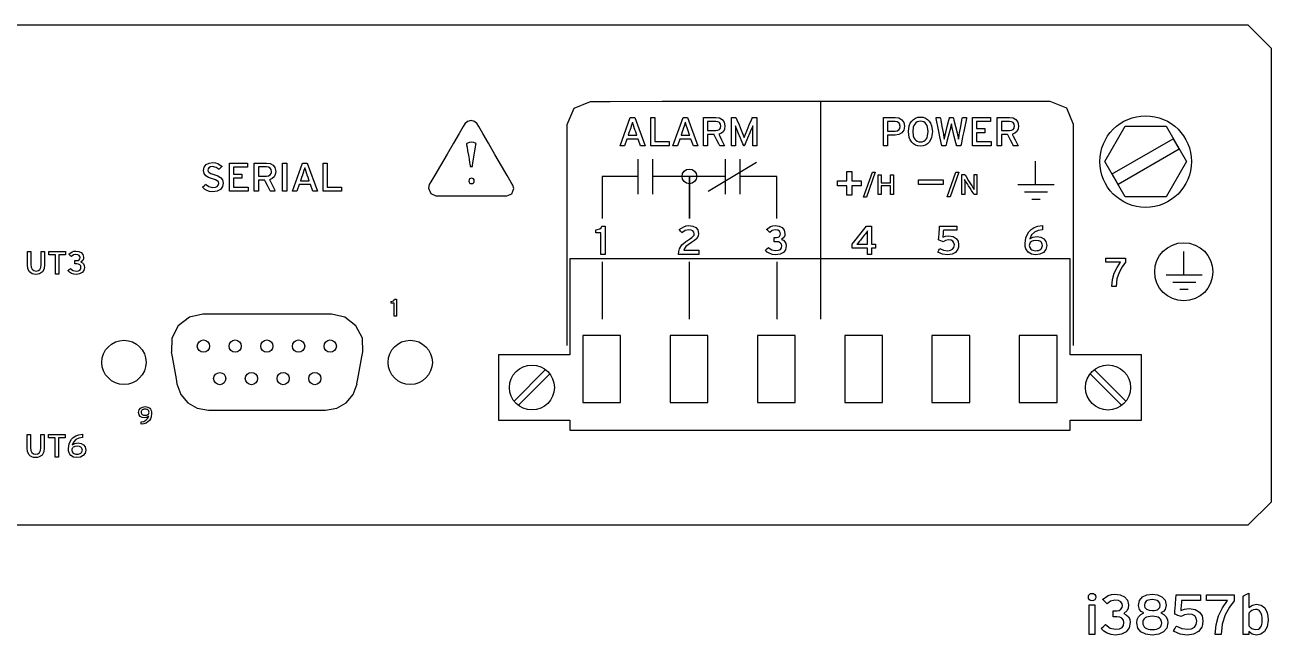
# Model space of a CAD drawing. Extents: x 295.75 to 304.25, y 219.23 to 221.33.
# Drawn here: x 299.967 to 304.25, y 219.235 to 221.332 of the extents above; entities that cross this region are included whole.
import ezdxf

# ---------------------------------------------------------------- set-up
doc = ezdxf.new("R2010")
doc.units = 0
doc.header["$MEASUREMENT"] = 0
doc.layers.get('0').update_dxf_attribs({"linetype": 'CONTINUOUS'})
doc.layers.add('DWG', color=7, linetype='CONTINUOUS')

msp = doc.modelspace()

# ---------------------------------------------------------------- linework, layer by layer
at = {"color": 7}
for p, q in [((302.7008, 221.0697), (302.7008, 220.3203)), ((301.4974, 220.8459), (301.4984, 220.8449)), ((302.0732, 220.8706), (302.0732, 220.7506)), ((302.1233, 220.8706), (302.1233, 220.7506)), ((302.3153, 220.7604), (302.4814, 220.8605)), ((302.3733, 220.8706), (302.3733, 220.7506)), ((302.4234, 220.8706), (302.4234, 220.7506)), ((303.4403, 220.7831), (303.4403, 220.8632)), ((303.3793, 220.7831), (303.5041, 220.7831)), ((303.4027, 220.7581), (303.4817, 220.7581)), ((303.4271, 220.7333), (303.4563, 220.7333)), ((303.9497, 220.4732), (303.9497, 220.5532)), ((301.9504, 220.518), (301.9504, 220.3203)), ((302.2498, 220.518), (302.2498, 220.3203)), ((302.5506, 220.518), (302.5506, 220.3203)), ((303.8886, 220.4732), (304.0131, 220.4732)), ((303.912, 220.4481), (303.9907, 220.4481)), ((303.9364, 220.4234), (303.9653, 220.4234)), ((301.6479, 220.0382), (301.7565, 220.147)), ((303.7506, 220.0382), (303.6421, 220.147)), ((301.6619, 220.0243), (301.7707, 220.1331)), ((303.7367, 220.0243), (303.6279, 220.1331))]:
    msp.add_line(p, q, dxfattribs=at)
for points in [[(298.4686, 221.3321), (299.9997, 221.3321), (301.5309, 221.3321), (302.8666, 221.3321), (303.8114, 221.3321), (304.0761, 221.3321), (304.1697, 221.3321), (304.2497, 221.2518), (304.2497, 221.008), (304.2497, 220.4719), (304.2497, 219.9357), (304.2497, 219.692), (304.1697, 219.612), (304.0761, 219.612), (303.8114, 219.612), (302.8666, 219.612), (301.5309, 219.612), (299.9997, 219.612), (298.4686, 219.612)], [(301.8307, 220.2304), (301.8307, 220.2631), (301.8307, 220.3491), (301.8307, 220.61), (301.8307, 220.871), (301.8307, 220.957), (301.8307, 220.9897), (301.8542, 221.046), (301.9107, 221.0693), (301.9285, 221.0693), (301.9786, 221.0694), (302.1575, 221.0695), (302.4104, 221.0697), (302.7003, 221.0698), (302.9902, 221.07), (303.2431, 221.0702), (303.422, 221.0703), (303.4721, 221.0703), (303.4899, 221.0704), (303.5462, 221.047), (303.5695, 220.9907), (303.5695, 220.958), (303.5695, 220.8719), (303.5695, 220.6106), (303.5695, 220.3492), (303.5695, 220.2631), (303.5695, 220.2304)], [(301.3567, 220.7835), (301.3536, 220.7706), (301.3613, 220.7525), (301.3794, 220.7448), (301.3898, 220.7448), (301.4174, 220.7448), (301.4563, 220.7448), (301.501, 220.7448), (301.5456, 220.7448), (301.5845, 220.7448), (301.6121, 220.7448), (301.6225, 220.7448), (301.6397, 220.752), (301.6473, 220.7696), (301.6432, 220.7815), (301.638, 220.7905), (301.6241, 220.8143), (301.6046, 220.848), (301.5822, 220.8866), (301.5598, 220.9252), (301.5402, 220.9588), (301.5264, 220.9827), (301.5211, 220.9917), (301.5123, 221.0003), (301.5004, 221.0036), (301.4875, 221.0003), (301.4784, 220.9917), (301.4732, 220.9827), (301.4594, 220.9592), (301.4399, 220.9258), (301.4175, 220.8876), (301.3952, 220.8494), (301.3757, 220.816), (301.3619, 220.7924), (301.3567, 220.7835)], [(302.3515, 220.9564), (302.3524, 220.9547), (302.3546, 220.9502), (302.3614, 220.9366), (302.3681, 220.9229), (302.3704, 220.9185), (302.3712, 220.9167), (302.3686, 220.9167), (302.3629, 220.9167), (302.3572, 220.9167), (302.3546, 220.9167), (302.3538, 220.9184), (302.3516, 220.9228), (302.3449, 220.9361), (302.3383, 220.9494), (302.3361, 220.9537), (302.3353, 220.9554), (302.3318, 220.9554), (302.3243, 220.9554), (302.3167, 220.9554), (302.3132, 220.9554), (302.3132, 220.9537), (302.3132, 220.9494), (302.3132, 220.9361), (302.3132, 220.9228), (302.3132, 220.9184), (302.3132, 220.9167), (302.311, 220.9167), (302.3061, 220.9167), (302.3012, 220.9167), (302.299, 220.9167), (302.299, 220.9178), (302.299, 220.9209), (302.299, 220.932), (302.299, 220.9475), (302.299, 220.9654), (302.299, 220.9833), (302.299, 220.9989), (302.299, 221.0099), (302.299, 221.013), (302.299, 221.0141), (302.3008, 221.0141), (302.3057, 221.0141), (302.3204, 221.0141), (302.335, 221.0141), (302.3399, 221.0141), (302.3417, 221.0141), (302.3537, 221.0123), (302.3637, 221.007), (302.3704, 220.9979), (302.3729, 220.9849), (302.3714, 220.9743), (302.3672, 220.9661), (302.3605, 220.9601), (302.3515, 220.9564)], [(302.4682, 220.9167), (302.4682, 220.919), (302.4682, 220.9248), (302.4682, 220.9425), (302.4682, 220.9602), (302.4682, 220.9661), (302.4682, 220.9683), (302.4682, 220.9779), (302.4682, 220.9852), (302.4657, 220.9786), (302.4621, 220.97), (302.4611, 220.9676), (302.4584, 220.9615), (302.4502, 220.9427), (302.4421, 220.9239), (302.4394, 220.9177), (302.4384, 220.9154), (302.4373, 220.9177), (302.4347, 220.9239), (302.4267, 220.9427), (302.4186, 220.9615), (302.416, 220.9676), (302.415, 220.97), (302.4114, 220.9786), (302.4089, 220.9852), (302.409, 220.9779), (302.4092, 220.9683), (302.4092, 220.9661), (302.4092, 220.9602), (302.4092, 220.9425), (302.4092, 220.9248), (302.4092, 220.919), (302.4092, 220.9167), (302.407, 220.9167), (302.4022, 220.9167), (302.3975, 220.9167), (302.3953, 220.9167), (302.3953, 220.9178), (302.3953, 220.9209), (302.3953, 220.932), (302.3953, 220.9475), (302.3953, 220.9654), (302.3953, 220.9833), (302.3953, 220.9989), (302.3953, 221.0099), (302.3953, 221.013), (302.3953, 221.0141), (302.3977, 221.0141), (302.4029, 221.0141), (302.4082, 221.0141), (302.4105, 221.0141), (302.4115, 221.0118), (302.4139, 221.006), (302.4214, 220.9881), (302.4289, 220.9703), (302.4313, 220.9644), (302.4323, 220.9622), (302.4387, 220.9456), (302.4455, 220.9622), (302.4464, 220.9644), (302.4488, 220.9703), (302.4562, 220.9881), (302.4635, 221.006), (302.4659, 221.0118), (302.4668, 221.0141), (302.4693, 221.0141), (302.4746, 221.0141), (302.48, 221.0141), (302.4824, 221.0141), (302.4824, 221.013), (302.4824, 221.0099), (302.4824, 220.9989), (302.4824, 220.9833), (302.4824, 220.9654), (302.4824, 220.9475), (302.4824, 220.932), (302.4824, 220.9209), (302.4824, 220.9178), (302.4824, 220.9167), (302.4802, 220.9167), (302.4753, 220.9167), (302.4704, 220.9167), (302.4682, 220.9167)], [(302.9572, 220.953), (302.9561, 220.953), (302.9532, 220.953), (302.9444, 220.953), (302.9357, 220.953), (302.9328, 220.953), (302.9317, 220.953), (302.9317, 220.9515), (302.9317, 220.9474), (302.9317, 220.9349), (302.9317, 220.9224), (302.9317, 220.9183), (302.9317, 220.9167), (302.9295, 220.9167), (302.9246, 220.9167), (302.9197, 220.9167), (302.9175, 220.9167), (302.9175, 220.9178), (302.9175, 220.9209), (302.9175, 220.932), (302.9175, 220.9475), (302.9175, 220.9654), (302.9175, 220.9833), (302.9175, 220.9989), (302.9175, 221.0099), (302.9175, 221.013), (302.9175, 221.0141), (302.9192, 221.0141), (302.9238, 221.0141), (302.9378, 221.0141), (302.9518, 221.0141), (302.9564, 221.0141), (302.9582, 221.0141), (302.9705, 221.0122), (302.9804, 221.0064), (302.987, 220.9969), (302.9894, 220.9835), (302.987, 220.9703), (302.9803, 220.9608), (302.9701, 220.955), (302.9572, 220.953)], [(303.0446, 220.9154), (303.0357, 220.9163), (303.0276, 220.9191), (303.0205, 220.9235), (303.0145, 220.9294), (303.0097, 220.9367), (303.0062, 220.9451), (303.0033, 220.9652), (303.0062, 220.9855), (303.0097, 220.9941), (303.0145, 221.0014), (303.0205, 221.0073), (303.0276, 221.0117), (303.0357, 221.0145), (303.0446, 221.0154), (303.0536, 221.0145), (303.0616, 221.0117), (303.0686, 221.0073), (303.0746, 221.0014), (303.0793, 220.9941), (303.0828, 220.9855), (303.0857, 220.9652), (303.0828, 220.9451), (303.0793, 220.9367), (303.0746, 220.9294), (303.0686, 220.9235), (303.0616, 220.9191), (303.0536, 220.9163), (303.0446, 220.9154)], [(303.1833, 220.9167), (303.181, 220.9167), (303.176, 220.9167), (303.171, 220.9167), (303.1687, 220.9167), (303.1681, 220.9194), (303.1664, 220.9265), (303.1611, 220.9481), (303.1559, 220.9697), (303.1541, 220.9768), (303.1535, 220.9795), (303.1508, 220.9924), (303.1481, 220.9795), (303.1474, 220.9768), (303.1456, 220.9697), (303.1401, 220.9481), (303.1346, 220.9265), (303.1328, 220.9194), (303.1321, 220.9167), (303.1299, 220.9167), (303.125, 220.9167), (303.1201, 220.9167), (303.1179, 220.9167), (303.1177, 220.9178), (303.117, 220.9209), (303.1148, 220.932), (303.1115, 220.9475), (303.1079, 220.9654), (303.1042, 220.9833), (303.101, 220.9989), (303.0987, 221.0099), (303.0981, 221.013), (303.0979, 221.0141), (303.1002, 221.0141), (303.1052, 221.0141), (303.1102, 221.0141), (303.1125, 221.0141), (303.113, 221.0114), (303.1143, 221.0045), (303.1184, 220.9834), (303.1225, 220.9623), (303.1238, 220.9553), (303.1243, 220.9527), (303.1264, 220.9398), (303.1291, 220.9524), (303.1297, 220.955), (303.1315, 220.962), (303.1369, 220.9832), (303.1422, 221.0044), (303.144, 221.0114), (303.1447, 221.0141), (303.1466, 221.0141), (303.1509, 221.0141), (303.1553, 221.0141), (303.1572, 221.0141), (303.1579, 221.0114), (303.1597, 221.0042), (303.1652, 220.9825), (303.1707, 220.9609), (303.1725, 220.9537), (303.1731, 220.951), (303.1755, 220.9398), (303.1772, 220.9513), (303.1777, 220.954), (303.1791, 220.9611), (303.1832, 220.9827), (303.1872, 221.0043), (303.1886, 221.0114), (303.1891, 221.0141), (303.1913, 221.0141), (303.1962, 221.0141), (303.2011, 221.0141), (303.2033, 221.0141), (303.2031, 221.013), (303.2025, 221.0099), (303.2002, 220.9989), (303.197, 220.9833), (303.1933, 220.9654), (303.1897, 220.9475), (303.1864, 220.932), (303.1842, 220.9209), (303.1835, 220.9178), (303.1833, 220.9167)], [(303.3607, 220.9564), (303.3615, 220.9547), (303.3638, 220.9502), (303.3707, 220.9366), (303.3775, 220.9229), (303.3798, 220.9185), (303.3807, 220.9167), (303.378, 220.9167), (303.3722, 220.9167), (303.3664, 220.9167), (303.3637, 220.9167), (303.3629, 220.9184), (303.3607, 220.9228), (303.3541, 220.9361), (303.3474, 220.9494), (303.3452, 220.9537), (303.3444, 220.9554), (303.341, 220.9554), (303.3335, 220.9554), (303.3261, 220.9554), (303.3227, 220.9554), (303.3227, 220.9537), (303.3227, 220.9494), (303.3227, 220.9361), (303.3227, 220.9228), (303.3227, 220.9184), (303.3227, 220.9167), (303.3205, 220.9167), (303.3156, 220.9167), (303.3107, 220.9167), (303.3084, 220.9167), (303.3084, 220.9178), (303.3084, 220.9209), (303.3084, 220.932), (303.3084, 220.9475), (303.3084, 220.9654), (303.3084, 220.9833), (303.3084, 220.9989), (303.3084, 221.0099), (303.3084, 221.013), (303.3084, 221.0141), (303.3103, 221.0141), (303.3151, 221.0141), (303.3296, 221.0141), (303.3442, 221.0141), (303.349, 221.0141), (303.3508, 221.0141), (303.3629, 221.0123), (303.3728, 221.007), (303.3795, 220.9979), (303.382, 220.9849), (303.3805, 220.9743), (303.3763, 220.9661), (303.3696, 220.9601), (303.3607, 220.9564)], [(302.0623, 220.9754), (302.0582, 220.9874), (302.0563, 220.9932), (302.0549, 220.9975), (302.0537, 220.9932), (302.0519, 220.9874), (302.0477, 220.9751), (302.0474, 220.9741), (302.0466, 220.9716), (302.044, 220.9641), (302.0414, 220.9565), (302.0406, 220.954), (302.0403, 220.953), (302.0416, 220.953), (302.0449, 220.953), (302.0552, 220.953), (302.0654, 220.953), (302.0688, 220.953), (302.0701, 220.953), (302.0698, 220.954), (302.0689, 220.9565), (302.0662, 220.9642), (302.0635, 220.9719), (302.0626, 220.9744), (302.0623, 220.9754)], [(302.2437, 220.9754), (302.2397, 220.9874), (302.2378, 220.9932), (302.2366, 220.9975), (302.2352, 220.9932), (302.2334, 220.9874), (302.2295, 220.9751), (302.2291, 220.9741), (302.2283, 220.9716), (302.2256, 220.9641), (302.2229, 220.9565), (302.222, 220.954), (302.2217, 220.953), (302.223, 220.953), (302.2263, 220.953), (302.2366, 220.953), (302.2469, 220.953), (302.2502, 220.953), (302.2515, 220.953), (302.2512, 220.954), (302.2503, 220.9565), (302.2476, 220.9642), (302.2449, 220.9719), (302.2441, 220.9744), (302.2437, 220.9754)], [(302.3417, 221.0002), (302.3405, 221.0002), (302.3373, 221.0002), (302.3275, 221.0002), (302.3177, 221.0002), (302.3145, 221.0002), (302.3132, 221.0002), (302.3132, 220.9988), (302.3132, 220.9953), (302.3132, 220.9846), (302.3132, 220.9738), (302.3132, 220.9703), (302.3132, 220.969), (302.3145, 220.969), (302.3177, 220.969), (302.3275, 220.969), (302.3373, 220.969), (302.3405, 220.969), (302.3417, 220.969), (302.3483, 220.9699), (302.3536, 220.9728), (302.3571, 220.9777), (302.358, 220.9809), (302.3583, 220.9846), (302.3571, 220.9913), (302.3537, 220.9962), (302.3485, 220.9992), (302.3417, 221.0002)], [(302.9578, 221.0002), (302.9567, 221.0002), (302.9538, 221.0002), (302.9448, 221.0002), (302.9358, 221.0002), (302.9328, 221.0002), (302.9317, 221.0002), (302.9317, 220.9987), (302.9317, 220.995), (302.9317, 220.9896), (302.9317, 220.9835), (302.9317, 220.9774), (302.9317, 220.9721), (302.9317, 220.9684), (302.9317, 220.9669), (302.9328, 220.9669), (302.9358, 220.9669), (302.9448, 220.9669), (302.9538, 220.9669), (302.9567, 220.9669), (302.9578, 220.9669), (302.965, 220.9681), (302.9702, 220.9713), (302.9734, 220.9765), (302.9744, 220.9835), (302.9741, 220.9874), (302.9733, 220.9907), (302.97, 220.9959), (302.9647, 220.9991), (302.9578, 221.0002)], [(303.0446, 221.0008), (303.0386, 221.0002), (303.0334, 220.9984), (303.0288, 220.9954), (303.0251, 220.9913), (303.0221, 220.9862), (303.0199, 220.9801), (303.0182, 220.9652), (303.0199, 220.9506), (303.0221, 220.9445), (303.0251, 220.9395), (303.0288, 220.9354), (303.0334, 220.9324), (303.0386, 220.9306), (303.0446, 220.93), (303.0506, 220.9306), (303.0559, 220.9324), (303.0605, 220.9354), (303.0642, 220.9395), (303.0672, 220.9445), (303.0693, 220.9506), (303.0711, 220.9652), (303.0693, 220.9801), (303.0672, 220.9862), (303.0642, 220.9913), (303.0605, 220.9954), (303.0559, 220.9984), (303.0506, 221.0002), (303.0446, 221.0008)], [(303.3508, 221.0002), (303.3496, 221.0002), (303.3464, 221.0002), (303.3368, 221.0002), (303.3271, 221.0002), (303.3239, 221.0002), (303.3227, 221.0002), (303.3227, 220.9988), (303.3227, 220.9953), (303.3227, 220.9846), (303.3227, 220.9738), (303.3227, 220.9703), (303.3227, 220.969), (303.3239, 220.969), (303.3271, 220.969), (303.3368, 220.969), (303.3464, 220.969), (303.3496, 220.969), (303.3508, 220.969), (303.3576, 220.9699), (303.3628, 220.9728), (303.3662, 220.9777), (303.3671, 220.9809), (303.3674, 220.9846), (303.3662, 220.9913), (303.3628, 220.9962), (303.3576, 220.9992), (303.3508, 221.0002)], [(301.4974, 220.8459), (301.4984, 220.8449), (301.5035, 220.8449), (301.5045, 220.8459), (301.5051, 220.8492), (301.5065, 220.8581), (301.5086, 220.8707), (301.511, 220.885), (301.5133, 220.8994), (301.5154, 220.912), (301.5168, 220.9208), (301.5174, 220.9242), (301.5174, 220.9242), (301.5093, 220.9279), (301.5015, 220.9293), (301.4931, 220.9279), (301.4855, 220.9242), (301.4842, 220.9235), (301.4847, 220.9202), (301.4862, 220.9114), (301.4884, 220.899), (301.4908, 220.8847), (301.4932, 220.8704), (301.4953, 220.858), (301.4968, 220.8492), (301.4974, 220.8459)], [(300.6117, 220.7587), (300.6014, 220.7598), (300.5921, 220.763), (300.584, 220.7679), (300.5771, 220.7743), (300.5788, 220.7759), (300.5824, 220.7794), (300.586, 220.7829), (300.5876, 220.7845), (300.5992, 220.7761), (300.6127, 220.773), (300.6216, 220.7739), (300.6278, 220.7765), (300.6315, 220.781), (300.6327, 220.7872), (300.6316, 220.7922), (300.628, 220.7962), (300.6213, 220.7999), (300.611, 220.8035), (300.5975, 220.8081), (300.588, 220.8135), (300.5824, 220.8211), (300.5805, 220.832), (300.583, 220.8434), (300.5899, 220.8519), (300.6001, 220.8572), (300.6127, 220.8591), (300.622, 220.8582), (300.6303, 220.8555), (300.6443, 220.8459), (300.6427, 220.8442), (300.6392, 220.8406), (300.6357, 220.837), (300.6341, 220.8354), (300.6241, 220.8425), (300.6114, 220.8449), (300.6041, 220.8439), (300.599, 220.8412), (300.5961, 220.8373), (300.5951, 220.8327), (300.5961, 220.8281), (300.5995, 220.8244), (300.6061, 220.821), (300.6165, 220.8174), (300.6295, 220.8128), (300.6393, 220.8071), (300.6455, 220.7993), (300.6477, 220.7882), (300.6455, 220.7762), (300.639, 220.7669), (300.6278, 220.7609), (300.6117, 220.7587)], [(300.8074, 220.8001), (300.8082, 220.7984), (300.8104, 220.7939), (300.8172, 220.7803), (300.824, 220.7666), (300.8262, 220.7621), (300.827, 220.7604), (300.8244, 220.7604), (300.8187, 220.7604), (300.813, 220.7604), (300.8104, 220.7604), (300.8096, 220.7621), (300.8074, 220.7664), (300.8007, 220.7796), (300.7941, 220.7928), (300.7919, 220.7971), (300.7911, 220.7987), (300.7876, 220.7987), (300.7801, 220.7987), (300.7725, 220.7987), (300.769, 220.7987), (300.769, 220.7971), (300.769, 220.7928), (300.769, 220.7796), (300.769, 220.7664), (300.769, 220.7621), (300.769, 220.7604), (300.7668, 220.7604), (300.7619, 220.7604), (300.757, 220.7604), (300.7548, 220.7604), (300.7548, 220.7615), (300.7548, 220.7646), (300.7548, 220.7756), (300.7548, 220.7911), (300.7548, 220.8089), (300.7548, 220.8267), (300.7548, 220.8423), (300.7548, 220.8532), (300.7548, 220.8563), (300.7548, 220.8574), (300.7566, 220.8574), (300.7615, 220.8574), (300.7762, 220.8574), (300.7909, 220.8574), (300.7957, 220.8574), (300.7975, 220.8574), (300.8096, 220.8557), (300.8195, 220.8505), (300.8262, 220.8415), (300.8287, 220.8286), (300.8272, 220.818), (300.823, 220.8098), (300.8163, 220.8038), (300.8074, 220.8001)], [(300.7975, 220.8438), (300.7963, 220.8438), (300.7931, 220.8438), (300.7833, 220.8438), (300.7735, 220.8438), (300.7703, 220.8438), (300.769, 220.8438), (300.769, 220.8425), (300.769, 220.839), (300.769, 220.8282), (300.769, 220.8175), (300.769, 220.814), (300.769, 220.8126), (300.7703, 220.8126), (300.7735, 220.8126), (300.7833, 220.8126), (300.7931, 220.8126), (300.7963, 220.8126), (300.7975, 220.8126), (300.8043, 220.8136), (300.8095, 220.8163), (300.8129, 220.8211), (300.8138, 220.8242), (300.8141, 220.8279), (300.8129, 220.8347), (300.8095, 220.8397), (300.8043, 220.8428), (300.7975, 220.8438)], [(300.9362, 220.8188), (300.9321, 220.8311), (300.9302, 220.8369), (300.9288, 220.8411), (300.9276, 220.8369), (300.9258, 220.8311), (300.9216, 220.8188), (300.9213, 220.8178), (300.9204, 220.8153), (300.9177, 220.8076), (300.9151, 220.7999), (300.9142, 220.7973), (300.9138, 220.7964), (300.9151, 220.7964), (300.9185, 220.7964), (300.9289, 220.7964), (300.9393, 220.7964), (300.9427, 220.7964), (300.944, 220.7964), (300.9437, 220.7973), (300.9428, 220.7999), (300.9401, 220.8076), (300.9374, 220.8153), (300.9365, 220.8178), (300.9362, 220.8188)], [(301.5113, 220.7954), (301.5105, 220.7996), (301.5083, 220.8026), (301.5053, 220.8044), (301.5018, 220.805), (301.4983, 220.8044), (301.4953, 220.8026), (301.4931, 220.7996), (301.4923, 220.7954), (301.4931, 220.7915), (301.4953, 220.7887), (301.4983, 220.787), (301.5018, 220.7865), (301.5053, 220.787), (301.5083, 220.7887), (301.5105, 220.7915), (301.5113, 220.7954), (301.5113, 220.7954)], [(302.0732, 220.8113), (301.9504, 220.8113), (301.9504, 220.6668)], [(302.2505, 220.6668), (302.2505, 220.8113), (302.1233, 220.8113)], [(302.3733, 220.8113), (302.2505, 220.8113), (302.2505, 220.6668)], [(302.5506, 220.6668), (302.5506, 220.8113), (302.4234, 220.8113)], [(303.2288, 220.7496), (303.2276, 220.7514), (303.2245, 220.7562), (303.2202, 220.763), (303.2152, 220.7708), (303.2102, 220.7786), (303.2059, 220.7853), (303.2028, 220.7901), (303.2016, 220.792), (303.1965, 220.8004), (303.1966, 220.7975), (303.1967, 220.7932), (303.1969, 220.7848), (303.1969, 220.7833), (303.1969, 220.7793), (303.1969, 220.7672), (303.1969, 220.7551), (303.1969, 220.7511), (303.1969, 220.7496), (303.1953, 220.7496), (303.192, 220.7496), (303.1886, 220.7496), (303.1871, 220.7496), (303.1871, 220.7503), (303.1871, 220.7525), (303.1871, 220.7602), (303.1871, 220.771), (303.1871, 220.7835), (303.1871, 220.7959), (303.1871, 220.8068), (303.1871, 220.8145), (303.1871, 220.8166), (303.1871, 220.8174), (303.1886, 220.8174), (303.1921, 220.8174), (303.1956, 220.8174), (303.1972, 220.8174), (303.1983, 220.8156), (303.2013, 220.8109), (303.2101, 220.7967), (303.219, 220.7825), (303.2219, 220.7778), (303.223, 220.776), (303.2263, 220.7707), (303.2288, 220.7662), (303.2288, 220.7694), (303.2288, 220.774), (303.2288, 220.7825), (303.2288, 220.784), (303.2288, 220.7879), (303.2288, 220.7999), (303.2288, 220.8119), (303.2288, 220.8159), (303.2288, 220.8174), (303.2303, 220.8174), (303.2337, 220.8174), (303.2371, 220.8174), (303.2386, 220.8174), (303.2386, 220.8166), (303.2386, 220.8145), (303.2386, 220.8068), (303.2386, 220.7959), (303.2386, 220.7835), (303.2386, 220.771), (303.2386, 220.7602), (303.2386, 220.7525), (303.2386, 220.7503), (303.2386, 220.7496), (303.2371, 220.7496), (303.2337, 220.7496), (303.2303, 220.7496), (303.2288, 220.7496)], [(301.9467, 220.5434), (301.9467, 220.5466), (301.9467, 220.555), (301.9467, 220.5669), (301.9467, 220.5805), (301.9467, 220.5942), (301.9467, 220.6061), (301.9467, 220.6145), (301.9467, 220.6177), (301.944, 220.6177), (301.938, 220.6177), (301.9321, 220.6177), (301.9294, 220.6177), (301.9294, 220.6193), (301.9294, 220.6228), (301.9294, 220.6263), (301.9294, 220.6278), (301.9424, 220.6312), (301.9469, 220.635), (301.9494, 220.6404), (301.9512, 220.6404), (301.9553, 220.6404), (301.9594, 220.6404), (301.9613, 220.6404), (301.9613, 220.6393), (301.9613, 220.6362), (301.9613, 220.6252), (301.9613, 220.6097), (301.9613, 220.5919), (301.9613, 220.5741), (301.9613, 220.5586), (301.9613, 220.5476), (301.9613, 220.5445), (301.9613, 220.5434), (301.959, 220.5434), (301.954, 220.5434), (301.949, 220.5434), (301.9467, 220.5434)], [(302.2132, 220.5434), (302.2143, 220.5534), (302.2168, 220.562), (302.2251, 220.576), (302.2368, 220.5868), (302.2505, 220.5956), (302.2587, 220.6009), (302.2638, 220.6055), (302.2664, 220.6099), (302.2671, 220.6146), (302.2661, 220.6199), (302.2628, 220.624), (302.257, 220.6266), (302.2485, 220.6275), (302.236, 220.6249), (302.2251, 220.6177), (302.2236, 220.6194), (302.2203, 220.6233), (302.2171, 220.6271), (302.2156, 220.6289), (302.231, 220.6385), (302.2398, 220.6412), (302.2488, 220.6421), (302.2626, 220.6405), (302.2731, 220.6356), (302.2797, 220.6274), (302.282, 220.6156), (302.2806, 220.6057), (302.2762, 220.598), (302.2686, 220.5912), (302.2576, 220.5841), (302.246, 220.5765), (302.2383, 220.5701), (302.2338, 220.5639), (302.2315, 220.5573), (302.2337, 220.5573), (302.2396, 220.5573), (302.2573, 220.5573), (302.275, 220.5573), (302.2808, 220.5573), (302.2831, 220.5573), (302.2831, 220.5551), (302.2831, 220.5504), (302.2831, 220.5456), (302.2831, 220.5434), (302.2801, 220.5434), (302.2721, 220.5434), (302.2481, 220.5434), (302.2241, 220.5434), (302.2162, 220.5434), (302.2132, 220.5434)], [(302.5469, 220.5417), (302.5364, 220.5428), (302.5266, 220.546), (302.518, 220.5512), (302.5116, 220.558), (302.5133, 220.5595), (302.5172, 220.5627), (302.521, 220.566), (302.5228, 220.5675), (302.5279, 220.5625), (302.5338, 220.559), (302.5469, 220.5563), (302.5566, 220.5574), (302.5631, 220.5605), (302.5667, 220.5655), (302.5679, 220.5722), (302.5666, 220.5787), (302.5629, 220.5832), (302.5573, 220.5859), (302.5503, 220.5868), (302.5414, 220.5868), (302.5414, 220.589), (302.5414, 220.5939), (302.5414, 220.5988), (302.5414, 220.6011), (302.5503, 220.6011), (302.5561, 220.6021), (302.5603, 220.6049), (302.5629, 220.6091), (302.5638, 220.6143), (302.563, 220.6186), (302.56, 220.6229), (302.5544, 220.6262), (302.5455, 220.6275), (302.5352, 220.6251), (302.5265, 220.6187), (302.5248, 220.6203), (302.5211, 220.6238), (302.5174, 220.6273), (302.5157, 220.6289), (302.5292, 220.6387), (302.5371, 220.6412), (302.5458, 220.6421), (302.5588, 220.6403), (302.5693, 220.6352), (302.5765, 220.6269), (302.5791, 220.6156), (302.5782, 220.608), (302.5757, 220.602), (302.5672, 220.5943), (302.5736, 220.5916), (302.5786, 220.5869), (302.5819, 220.5805), (302.5831, 220.5722), (302.5807, 220.559), (302.5735, 220.5495), (302.5621, 220.5437), (302.5469, 220.5417)], [(302.8541, 220.6126), (302.8533, 220.6116), (302.8512, 220.6089), (302.8447, 220.6007), (302.8383, 220.5926), (302.8362, 220.5899), (302.8354, 220.5889), (302.8305, 220.5828), (302.8281, 220.58), (302.8263, 220.578), (302.8294, 220.578), (302.8334, 220.578), (302.8419, 220.578), (302.8428, 220.578), (302.8451, 220.578), (302.8522, 220.578), (302.8593, 220.578), (302.8617, 220.578), (302.8625, 220.578), (302.8625, 220.5792), (302.8625, 220.5825), (302.8625, 220.5922), (302.8625, 220.602), (302.8625, 220.6053), (302.8625, 220.6065), (302.8627, 220.6159), (302.8628, 220.6206), (302.8629, 220.6241), (302.8613, 220.6219), (302.8591, 220.619), (302.8541, 220.6126)], [(303.1375, 220.5417), (303.12, 220.5441), (303.104, 220.5512), (303.105, 220.5531), (303.1074, 220.5573), (303.1097, 220.5615), (303.1108, 220.5634), (303.1244, 220.558), (303.1382, 220.556), (303.1481, 220.5573), (303.1553, 220.5612), (303.1598, 220.5674), (303.1613, 220.5756), (303.1599, 220.5832), (303.1559, 220.5886), (303.1497, 220.5918), (303.1416, 220.5929), (303.1308, 220.5913), (303.1226, 220.5868), (303.1202, 220.5878), (303.1148, 220.5899), (303.1095, 220.592), (303.107, 220.5929), (303.1072, 220.595), (303.1076, 220.6003), (303.1087, 220.6167), (303.1099, 220.633), (303.1103, 220.6384), (303.1104, 220.6404), (303.113, 220.6404), (303.1197, 220.6404), (303.1403, 220.6404), (303.1608, 220.6404), (303.1675, 220.6404), (303.1701, 220.6404), (303.1701, 220.6382), (303.1701, 220.6334), (303.1701, 220.6287), (303.1701, 220.6265), (303.1681, 220.6265), (303.1628, 220.6265), (303.1469, 220.6265), (303.1309, 220.6265), (303.1256, 220.6265), (303.1236, 220.6265), (303.1236, 220.6254), (303.1233, 220.6227), (303.1226, 220.6143), (303.1219, 220.6059), (303.1217, 220.6031), (303.1216, 220.6021), (303.1308, 220.6058), (303.1426, 220.6072), (303.1571, 220.6048), (303.1675, 220.5983), (303.1738, 220.5886), (303.1759, 220.5763), (303.1751, 220.568), (303.1731, 220.5609), (303.1652, 220.5501), (303.1531, 220.5438), (303.1375, 220.5417)], [(303.4403, 220.5417), (303.4261, 220.5439), (303.4146, 220.5507), (303.4069, 220.5627), (303.4048, 220.5708), (303.4041, 220.5804), (303.407, 220.6006), (303.4109, 220.6107), (303.4168, 220.6203), (303.4248, 220.6287), (303.4353, 220.6355), (303.4483, 220.6401), (303.4641, 220.6421), (303.4641, 220.6399), (303.4641, 220.6351), (303.4641, 220.6304), (303.4641, 220.6282), (303.4487, 220.6257), (303.4361, 220.6197), (303.4266, 220.61), (303.4203, 220.5967), (303.4313, 220.6026), (303.4458, 220.6045), (303.4584, 220.6026), (303.4688, 220.5971), (303.476, 220.5877), (303.4787, 220.5743), (303.4757, 220.5602), (303.4675, 220.55), (303.4553, 220.5438), (303.4403, 220.5417)], [(303.4417, 220.5909), (303.4321, 220.5898), (303.4282, 220.5885), (303.4248, 220.5866), (303.4222, 220.5841), (303.4202, 220.5812), (303.4191, 220.5776), (303.4186, 220.5736), (303.4201, 220.567), (303.4244, 220.5613), (303.4275, 220.5591), (303.4314, 220.5574), (303.4359, 220.5563), (303.441, 220.556), (303.4462, 220.5563), (303.4507, 220.5572), (303.4546, 220.5587), (303.4579, 220.5608), (303.4604, 220.5633), (303.4622, 220.5664), (303.4634, 220.5699), (303.4637, 220.5739), (303.4634, 220.578), (303.4623, 220.5814), (303.4604, 220.5844), (303.4579, 220.5867), (303.4548, 220.5886), (303.451, 220.5899), (303.4417, 220.5909)], [(300.0046, 220.4746), (299.9978, 220.4751), (299.9919, 220.4768), (299.9869, 220.4796), (299.9828, 220.4834), (299.9773, 220.494), (299.9754, 220.5085), (299.9754, 220.5104), (299.9754, 220.5155), (299.9754, 220.531), (299.9754, 220.5465), (299.9754, 220.5517), (299.9754, 220.5536), (299.9772, 220.5536), (299.9813, 220.5536), (299.9853, 220.5536), (299.9871, 220.5536), (299.9871, 220.5517), (299.9871, 220.5466), (299.9871, 220.5312), (299.9871, 220.5158), (299.9871, 220.5108), (299.9871, 220.5088), (299.9883, 220.499), (299.9916, 220.4919), (299.9972, 220.4876), (300.0049, 220.4861), (300.0129, 220.4875), (300.0185, 220.4916), (300.0218, 220.4984), (300.0229, 220.5078), (300.0229, 220.5098), (300.0229, 220.515), (300.0229, 220.5307), (300.0229, 220.5464), (300.0229, 220.5516), (300.0229, 220.5536), (300.0247, 220.5536), (300.0287, 220.5536), (300.0328, 220.5536), (300.0346, 220.5536), (300.0346, 220.5516), (300.0346, 220.5465), (300.0346, 220.5309), (300.0346, 220.5153), (300.0346, 220.5101), (300.0346, 220.5082), (300.0326, 220.4938), (300.0268, 220.4832), (300.0174, 220.4768), (300.0114, 220.4751), (300.0046, 220.4746)], [(300.1426, 220.4746), (300.1343, 220.4755), (300.1265, 220.478), (300.1197, 220.482), (300.1146, 220.4875), (300.116, 220.4886), (300.119, 220.4912), (300.122, 220.4938), (300.1234, 220.4949), (300.1274, 220.491), (300.1321, 220.4882), (300.1426, 220.4861), (300.1505, 220.487), (300.1557, 220.4895), (300.1586, 220.4934), (300.1595, 220.4987), (300.1585, 220.5039), (300.1556, 220.5076), (300.1511, 220.5098), (300.1455, 220.5105), (300.1443, 220.5105), (300.1418, 220.5105), (300.1393, 220.5105), (300.1382, 220.5105), (300.1382, 220.5123), (300.1382, 220.5161), (300.1382, 220.52), (300.1382, 220.5217), (300.1453, 220.5217), (300.1501, 220.5226), (300.1535, 220.5249), (300.1556, 220.5283), (300.1563, 220.5326), (300.1556, 220.5361), (300.1533, 220.5395), (300.1487, 220.5421), (300.1416, 220.5431), (300.1333, 220.5412), (300.1263, 220.536), (300.125, 220.5372), (300.122, 220.54), (300.119, 220.5428), (300.1177, 220.5441), (300.1286, 220.5519), (300.1349, 220.5539), (300.1419, 220.5546), (300.1522, 220.5532), (300.1606, 220.5492), (300.1663, 220.5426), (300.1684, 220.5336), (300.1676, 220.5275), (300.1657, 220.5228), (300.159, 220.5166), (300.1641, 220.5143), (300.168, 220.5106), (300.1706, 220.5053), (300.1716, 220.4987), (300.1696, 220.4883), (300.1639, 220.4808), (300.1548, 220.4762), (300.1426, 220.4746)], [(303.717, 220.4332), (303.7148, 220.4332), (303.7098, 220.4332), (303.7047, 220.4332), (303.7025, 220.4332), (303.7049, 220.4571), (303.7109, 220.4786), (303.7203, 220.4982), (303.7326, 220.5163), (303.7305, 220.5163), (303.7247, 220.5163), (303.7072, 220.5163), (303.6897, 220.5163), (303.684, 220.5163), (303.6818, 220.5163), (303.6818, 220.5185), (303.6818, 220.5234), (303.6818, 220.5283), (303.6818, 220.5305), (303.6847, 220.5305), (303.6924, 220.5305), (303.7157, 220.5305), (303.739, 220.5305), (303.7467, 220.5305), (303.7496, 220.5305), (303.7496, 220.5283), (303.7496, 220.5232), (303.7496, 220.5182), (303.7496, 220.516), (303.7376, 220.5003), (303.7273, 220.4812), (303.7201, 220.4588), (303.717, 220.4332)], [(301.2356, 220.3308), (301.2356, 220.3327), (301.2356, 220.3378), (301.2356, 220.3449), (301.2356, 220.353), (301.2356, 220.3612), (301.2356, 220.3683), (301.2356, 220.3733), (301.2356, 220.3752), (301.234, 220.3752), (301.2305, 220.3752), (301.227, 220.3752), (301.2255, 220.3752), (301.2255, 220.3762), (301.2255, 220.3783), (301.2255, 220.3804), (301.2255, 220.3813), (301.2332, 220.3833), (301.2358, 220.3857), (301.2373, 220.3891), (301.2384, 220.3891), (301.2409, 220.3891), (301.2433, 220.3891), (301.2444, 220.3891), (301.2444, 220.3885), (301.2444, 220.3866), (301.2444, 220.38), (301.2444, 220.3707), (301.2444, 220.36), (301.2444, 220.3493), (301.2444, 220.3399), (301.2444, 220.3333), (301.2444, 220.3315), (301.2444, 220.3308), (301.2431, 220.3308), (301.24, 220.3308), (301.237, 220.3308), (301.2356, 220.3308)], [(300.4693, 220.2081), (300.4724, 220.1909), (300.4793, 220.1531), (300.4862, 220.1154), (300.4893, 220.0982), (300.489, 220.0982), (300.5022, 220.0618), (300.5266, 220.0331), (300.5592, 220.0141), (300.5975, 220.0073), (300.6148, 220.0073), (300.6604, 220.0073), (300.7989, 220.0073), (300.9374, 220.0073), (300.983, 220.0073), (301.0003, 220.0073), (301.0384, 220.0141), (301.0709, 220.0331), (301.0952, 220.0618), (301.1085, 220.0982), (301.1081, 220.0982), (301.1113, 220.1154), (301.1181, 220.1531), (301.125, 220.1909), (301.1281, 220.2081), (301.1285, 220.2081), (301.1265, 220.2558), (301.1044, 220.2979), (301.0668, 220.3269), (301.0203, 220.3373), (301.0013, 220.3373), (300.9512, 220.3373), (300.7992, 220.3373), (300.6472, 220.3373), (300.5971, 220.3373), (300.5781, 220.3373), (300.5319, 220.3269), (300.494, 220.2979), (300.472, 220.2558), (300.47, 220.2081), (300.4693, 220.2081)], [(300.3659, 219.9595), (300.3659, 219.9608), (300.3659, 219.9636), (300.3659, 219.9664), (300.3659, 219.9677), (300.3752, 219.9692), (300.3828, 219.9728), (300.3885, 219.9786), (300.3923, 219.9866), (300.3858, 219.9831), (300.3819, 219.9822), (300.3771, 219.9819), (300.3696, 219.983), (300.3633, 219.9865), (300.359, 219.9922), (300.3574, 220.0002), (300.3592, 220.0087), (300.364, 220.0149), (300.3713, 220.0186), (300.3801, 220.0199), (300.3889, 220.0186), (300.3958, 220.0144), (300.3985, 220.0112), (300.4005, 220.0071), (300.4017, 220.0022), (300.4022, 219.9965), (300.4004, 219.9844), (300.398, 219.9783), (300.3944, 219.9727), (300.3896, 219.9676), (300.3833, 219.9636), (300.3754, 219.9608), (300.3659, 219.9595)], [(300.3798, 220.0114), (300.3767, 220.0112), (300.3739, 220.0106), (300.3716, 220.0097), (300.3697, 220.0084), (300.3682, 220.0068), (300.3671, 220.005), (300.3664, 220.0029), (300.3662, 220.0005), (300.3664, 219.9981), (300.3671, 219.9959), (300.3682, 219.9942), (300.3698, 219.9928), (300.3717, 219.9917), (300.3739, 219.991), (300.3794, 219.9904), (300.3852, 219.991), (300.3876, 219.9918), (300.3896, 219.9929), (300.3912, 219.9943), (300.3924, 219.9961), (300.3931, 219.9982), (300.3933, 220.0005), (300.3925, 220.0047), (300.3914, 220.0065), (300.3899, 220.0081), (300.3879, 220.0095), (300.3856, 220.0105), (300.3829, 220.0112), (300.3798, 220.0114)], [(300.0034, 219.8449), (299.9966, 219.8455), (299.9907, 219.8471), (299.9856, 219.8499), (299.9815, 219.8537), (299.9759, 219.8644), (299.9741, 219.8788), (299.9741, 219.8807), (299.9741, 219.8859), (299.9741, 219.9014), (299.9741, 219.9169), (299.9741, 219.922), (299.9741, 219.9239), (299.9759, 219.9239), (299.9799, 219.9239), (299.9839, 219.9239), (299.9858, 219.9239), (299.9858, 219.922), (299.9858, 219.9169), (299.9858, 219.9015), (299.9858, 219.8861), (299.9858, 219.8811), (299.9858, 219.8792), (299.9869, 219.8693), (299.9903, 219.8622), (299.9958, 219.8579), (300.0036, 219.8564), (300.0115, 219.8578), (300.0171, 219.8619), (300.0204, 219.8687), (300.0215, 219.8781), (300.0215, 219.8801), (300.0215, 219.8853), (300.0215, 219.901), (300.0215, 219.9168), (300.0215, 219.9219), (300.0215, 219.9239), (300.0234, 219.9239), (300.0274, 219.9239), (300.0314, 219.9239), (300.0332, 219.9239), (300.0332, 219.922), (300.0332, 219.9168), (300.0332, 219.9012), (300.0332, 219.8856), (300.0332, 219.8804), (300.0332, 219.8785), (300.0313, 219.8641), (300.0256, 219.8535), (300.0162, 219.8471), (300.0102, 219.8455), (300.0034, 219.8449)], [(300.1455, 219.8449), (300.134, 219.8466), (300.1248, 219.8521), (300.1212, 219.8563), (300.1186, 219.8616), (300.1169, 219.8681), (300.1163, 219.8758), (300.1187, 219.8919), (300.1218, 219.9), (300.1266, 219.9076), (300.1331, 219.9143), (300.1414, 219.9197), (300.1518, 219.9234), (300.1645, 219.9249), (300.1645, 219.9232), (300.1645, 219.9195), (300.1645, 219.9158), (300.1645, 219.9141), (300.1522, 219.912), (300.1421, 219.9071), (300.1345, 219.8993), (300.1294, 219.8886), (300.1381, 219.8935), (300.1499, 219.8951), (300.1599, 219.8936), (300.1682, 219.8891), (300.1739, 219.8815), (300.176, 219.8707), (300.1736, 219.8595), (300.1671, 219.8514), (300.1575, 219.8465), (300.1455, 219.8449)], [(300.1465, 219.8839), (300.1388, 219.8831), (300.1357, 219.882), (300.1331, 219.8805), (300.131, 219.8786), (300.1294, 219.8763), (300.1285, 219.8735), (300.1282, 219.8703), (300.1293, 219.865), (300.1327, 219.8604), (300.1352, 219.8586), (300.1383, 219.8573), (300.1419, 219.8564), (300.146, 219.8561), (300.1501, 219.8563), (300.1537, 219.8571), (300.1569, 219.8583), (300.1594, 219.8599), (300.1615, 219.862), (300.1629, 219.8644), (300.1638, 219.8672), (300.1641, 219.8703), (300.1638, 219.8736), (300.1629, 219.8765), (300.1615, 219.8788), (300.1595, 219.8807), (300.157, 219.8821), (300.154, 219.8831), (300.1465, 219.8839)]]:
    msp.add_lwpolyline(points, dxfattribs=at)
for points in [[(302.0827, 220.9167), (302.0745, 220.9398), (302.0355, 220.9398), (302.0277, 220.9167), (302.0125, 220.9167), (302.0474, 221.0141), (302.063, 221.0141), (302.0983, 220.9167)], [(302.1176, 220.9167), (302.1176, 221.0141), (302.1322, 221.0141), (302.1322, 220.931), (302.1807, 220.931), (302.1807, 220.9167)], [(302.2644, 220.9167), (302.2559, 220.9398), (302.2173, 220.9398), (302.2091, 220.9167), (302.1939, 220.9167), (302.2291, 221.0141), (302.2444, 221.0141), (302.28, 220.9167)], [(303.223, 220.9167), (303.223, 221.0141), (303.2854, 221.0141), (303.2854, 220.9998), (303.2376, 220.9998), (303.2376, 220.9757), (303.2654, 220.9757), (303.2654, 220.9615), (303.2376, 220.9615), (303.2376, 220.931), (303.2878, 220.931), (303.2878, 220.9167)], [(303.6787, 220.8622), (303.7486, 220.9835), (303.8886, 220.9835), (303.9585, 220.8622), (303.8886, 220.7411), (303.7486, 220.7411)], [(303.7031, 220.8198), (303.913, 220.9408), (303.9341, 220.9045), (303.7242, 220.7835)], [(300.6694, 220.7604), (300.6694, 220.8574), (300.7321, 220.8574), (300.7321, 220.8435), (300.6839, 220.8435), (300.6839, 220.8194), (300.7121, 220.8194), (300.7121, 220.8052), (300.6839, 220.8052), (300.6839, 220.7743), (300.7341, 220.7743), (300.7341, 220.7604)], [(300.8518, 220.7604), (300.8518, 220.8574), (300.8664, 220.8574), (300.8664, 220.7604)], [(300.9566, 220.7604), (300.9484, 220.7835), (300.9094, 220.7835), (300.9016, 220.7604), (300.8864, 220.7604), (300.9213, 220.8574), (300.9369, 220.8574), (300.9722, 220.7604)], [(300.9915, 220.7604), (300.9915, 220.8574), (301.0061, 220.8574), (301.0061, 220.7747), (301.0546, 220.7747), (301.0546, 220.7604)], [(302.809, 220.7791), (302.809, 220.7465), (302.792, 220.7465), (302.792, 220.7791), (302.7601, 220.7791), (302.7601, 220.7957), (302.792, 220.7957), (302.792, 220.8282), (302.809, 220.8282), (302.809, 220.7957), (302.8408, 220.7957), (302.8408, 220.7791)], [(302.8592, 220.7397), (302.8493, 220.7397), (302.8795, 220.8255), (302.8893, 220.8255)], [(302.9412, 220.7486), (302.9412, 220.7791), (302.91, 220.7791), (302.91, 220.7486), (302.8998, 220.7486), (302.8998, 220.8167), (302.91, 220.8167), (302.91, 220.7893), (302.9412, 220.7893), (302.9412, 220.8167), (302.9517, 220.8167), (302.9517, 220.7486)], [(303.0379, 220.7831), (303.0379, 220.7991), (303.123, 220.7991), (303.123, 220.7831)], [(303.1464, 220.7408), (303.1362, 220.7408), (303.1664, 220.8262), (303.1765, 220.8262)], [(302.8768, 220.5651), (302.8768, 220.5434), (302.8625, 220.5434), (302.8625, 220.5648), (302.81, 220.5648), (302.81, 220.5787), (302.8598, 220.6404), (302.8768, 220.6404), (302.8768, 220.578), (302.8897, 220.578), (302.8897, 220.5651)], [(300.0836, 220.5421), (300.0836, 220.4756), (300.0721, 220.4756), (300.0721, 220.5421), (300.0493, 220.5421), (300.0493, 220.5536), (300.1063, 220.5536), (300.1063, 220.5421)], [(303.5594, 219.9731), (303.8042, 219.9731), (303.8042, 220.1982), (303.5594, 220.1982), (303.5594, 220.5285), (301.8392, 220.5285), (301.8392, 220.1982), (301.5944, 220.1982), (301.5944, 219.9731), (301.8392, 219.9731), (301.8392, 219.9388), (303.5594, 219.9388)], [(302.0142, 220.2644), (301.8843, 220.2644), (301.8843, 220.0341), (302.0142, 220.0341)], [(302.1844, 220.0341), (302.3142, 220.0341), (302.3142, 220.2644), (302.1844, 220.2644)], [(302.4845, 220.0341), (302.6143, 220.0341), (302.6143, 220.2644), (302.4845, 220.2644)], [(302.7842, 220.0341), (302.9144, 220.0341), (302.9144, 220.2644), (302.7842, 220.2644)], [(303.0843, 220.0341), (303.2145, 220.0341), (303.2145, 220.2644), (303.0843, 220.2644)], [(303.3844, 220.0341), (303.5143, 220.0341), (303.5143, 220.2644), (303.3844, 220.2644)], [(300.0824, 219.9124), (300.0824, 219.8459), (300.0707, 219.8459), (300.0707, 219.9124), (300.048, 219.9124), (300.048, 219.9239), (300.1049, 219.9239), (300.1049, 219.9124)]]:
    msp.add_lwpolyline(points, close=True, dxfattribs=at)
for centre, radius in [((303.8186, 220.8622), 0.1575), ((302.2505, 220.8115), 0.0253), ((303.9497, 220.4834), 0.1), ((300.3072, 220.1721), 0.076), ((300.5802, 220.2281), 0.021), ((300.6894, 220.2281), 0.021), ((300.7982, 220.2281), 0.021), ((300.9074, 220.2281), 0.021), ((301.0162, 220.2281), 0.021), ((301.2912, 220.1721), 0.076), ((301.7093, 220.0857), 0.0773), ((303.6894, 220.0857), 0.0775), ((300.6363, 220.1162), 0.0209), ((300.7453, 220.1162), 0.021), ((300.8542, 220.1162), 0.021), ((300.9633, 220.1162), 0.021)]:
    msp.add_circle(centre, radius, dxfattribs=at)
at = {"layer": 'DWG', "color": 7}
for points in [[(303.7147, 219.2346), (303.7002, 219.2361), (303.6864, 219.2407), (303.6745, 219.2479), (303.6655, 219.2573), (303.6679, 219.2593), (303.6733, 219.2639), (303.6787, 219.2684), (303.6811, 219.2705), (303.6965, 219.2588), (303.7147, 219.2549), (303.7284, 219.2564), (303.7376, 219.2609), (303.7426, 219.2679), (303.7442, 219.2773), (303.7423, 219.2863), (303.7372, 219.2927), (303.7294, 219.2964), (303.7198, 219.2976), (303.7177, 219.2976), (303.7133, 219.2976), (303.7089, 219.2976), (303.7069, 219.2976), (303.7069, 219.3007), (303.7069, 219.3076), (303.7069, 219.3145), (303.7069, 219.3176), (303.7194, 219.3176), (303.7277, 219.3191), (303.7338, 219.3231), (303.7375, 219.3291), (303.7387, 219.3363), (303.7375, 219.3425), (303.7334, 219.3485), (303.7254, 219.3531), (303.713, 219.3549), (303.6984, 219.3516), (303.6862, 219.3424), (303.6838, 219.3446), (303.6786, 219.3495), (303.6733, 219.3544), (303.6709, 219.3566), (303.6901, 219.3704), (303.7012, 219.374), (303.7133, 219.3753), (303.7314, 219.3728), (303.7462, 219.3657), (303.7561, 219.3541), (303.7598, 219.3383), (303.7585, 219.3274), (303.7551, 219.3191), (303.7435, 219.3085), (303.7522, 219.3044), (303.7592, 219.2978), (303.7639, 219.2888), (303.7655, 219.2773), (303.7621, 219.2589), (303.7521, 219.2455), (303.7361, 219.2373), (303.7147, 219.2346)], [(303.8411, 219.2346), (303.819, 219.2374), (303.8022, 219.2455), (303.7916, 219.2587), (303.7879, 219.2766), (303.7895, 219.2879), (303.7941, 219.2974), (303.8018, 219.3049), (303.8123, 219.3105), (303.8035, 219.3159), (303.7978, 219.3227), (303.794, 219.3366), (303.7977, 219.3538), (303.8079, 219.3659), (303.8231, 219.373), (303.8418, 219.3753), (303.8594, 219.373), (303.8746, 219.366), (303.8853, 219.3541), (303.8893, 219.337), (303.8854, 219.3228), (303.8797, 219.3158), (303.871, 219.3105), (303.8809, 219.3054), (303.8885, 219.298), (303.8933, 219.2884), (303.8951, 219.2766), (303.8913, 219.2587), (303.8804, 219.2455), (303.8634, 219.2374), (303.8411, 219.2346)], [(304.1992, 219.2346), (304.1847, 219.2382), (304.1738, 219.2464), (304.1738, 219.2369), (304.1707, 219.2369), (304.1638, 219.2369), (304.1569, 219.2369), (304.1538, 219.2369), (304.1538, 219.2384), (304.1538, 219.2426), (304.1538, 219.2575), (304.1538, 219.2786), (304.1538, 219.3027), (304.1538, 219.3269), (304.1538, 219.3479), (304.1538, 219.3628), (304.1538, 219.367), (304.1538, 219.3685), (304.1569, 219.3701), (304.1638, 219.3736), (304.1707, 219.3771), (304.1738, 219.3787), (304.1738, 219.3765), (304.1738, 219.3709), (304.1738, 219.3539), (304.1738, 219.3369), (304.1738, 219.3313), (304.1738, 219.3292), (304.1857, 219.3376), (304.2002, 219.341), (304.2157, 219.3379), (304.2282, 219.3282), (304.2365, 219.3111), (304.2388, 219.2996), (304.2396, 219.2861), (304.2363, 219.2633), (304.2274, 219.2472), (304.2145, 219.2377), (304.1992, 219.2346)], [(303.8415, 219.3566), (303.8346, 219.3562), (303.8288, 219.355), (303.8241, 219.3532), (303.8204, 219.3508), (303.8177, 219.3479), (303.8158, 219.3446), (303.8144, 219.3373), (303.8148, 219.3334), (303.8163, 219.3298), (303.8186, 219.3266), (303.8217, 219.3239), (303.8304, 219.32), (303.8418, 219.3186), (303.8479, 219.319), (303.8533, 219.32), (303.8579, 219.3216), (303.8617, 219.3238), (303.8669, 219.3295), (303.8686, 219.3366), (303.8671, 219.344), (303.8624, 219.3504), (303.8587, 219.353), (303.854, 219.3549), (303.8483, 219.3562), (303.8415, 219.3566)], [(303.9619, 219.2346), (303.937, 219.2378), (303.9144, 219.2481), (303.9159, 219.2508), (303.9193, 219.2566), (303.9227, 219.2624), (303.9242, 219.2651), (303.943, 219.2574), (303.9622, 219.2546), (303.9763, 219.2564), (303.9865, 219.2618), (303.9927, 219.2704), (303.9948, 219.282), (303.9928, 219.2927), (303.9872, 219.3003), (303.9784, 219.3049), (303.9669, 219.3064), (303.9521, 219.3041), (303.9408, 219.298), (303.9374, 219.2993), (303.9298, 219.3022), (303.9222, 219.3051), (303.9188, 219.3064), (303.919, 219.3093), (303.9195, 219.3168), (303.9212, 219.3397), (303.9228, 219.3625), (303.9233, 219.37), (303.9235, 219.3729), (303.9271, 219.3729), (303.9366, 219.3729), (303.9654, 219.3729), (303.9942, 219.3729), (304.0037, 219.3729), (304.0073, 219.3729), (304.0073, 219.3699), (304.0073, 219.3632), (304.0073, 219.3566), (304.0073, 219.3536), (304.0045, 219.3536), (303.9971, 219.3536), (303.9746, 219.3536), (303.9521, 219.3536), (303.9447, 219.3536), (303.9419, 219.3536), (303.9417, 219.3521), (303.9414, 219.3482), (303.9405, 219.3363), (303.9396, 219.3244), (303.9393, 219.3205), (303.9391, 219.319), (303.952, 219.3242), (303.9686, 219.3261), (303.989, 219.3229), (304.0036, 219.3139), (304.0125, 219.3002), (304.0154, 219.283), (304.0144, 219.2714), (304.0115, 219.2614), (304.0003, 219.2463), (303.9834, 219.2375), (303.9619, 219.2346)], [(304.0778, 219.2369), (304.0746, 219.2369), (304.0677, 219.2369), (304.0607, 219.2369), (304.0575, 219.2369), (304.0608, 219.2702), (304.0692, 219.3003), (304.0823, 219.3278), (304.0995, 219.3532), (304.0965, 219.3532), (304.0884, 219.3532), (304.0639, 219.3532), (304.0394, 219.3532), (304.0314, 219.3532), (304.0283, 219.3532), (304.0283, 219.3563), (304.0283, 219.3631), (304.0283, 219.3698), (304.0283, 219.3729), (304.0324, 219.3729), (304.0432, 219.3729), (304.0758, 219.3729), (304.1084, 219.3729), (304.1192, 219.3729), (304.1233, 219.3729), (304.1233, 219.3697), (304.1233, 219.3627), (304.1233, 219.3557), (304.1233, 219.3526), (304.1066, 219.3306), (304.0923, 219.3039), (304.0821, 219.2726), (304.0778, 219.2369)], [(303.8415, 219.2993), (303.8337, 219.2989), (303.827, 219.2978), (303.8214, 219.2959), (303.8168, 219.2933), (303.8132, 219.2901), (303.8106, 219.2863), (303.8091, 219.2819), (303.8086, 219.2769), (303.8091, 219.2717), (303.8108, 219.2671), (303.8135, 219.2631), (303.8172, 219.2598), (303.8218, 219.2571), (303.8275, 219.2551), (303.834, 219.2539), (303.8415, 219.2535), (303.8491, 219.254), (303.8558, 219.2552), (303.8614, 219.2571), (303.8661, 219.2598), (303.8697, 219.263), (303.8723, 219.2668), (303.8744, 219.2759), (303.8724, 219.2857), (303.87, 219.2897), (303.8664, 219.2931), (303.8619, 219.2958), (303.8562, 219.2977), (303.8494, 219.2989), (303.8415, 219.2993)], [(304.1965, 219.3227), (304.1896, 219.3216), (304.1833, 219.3186), (304.1779, 219.3144), (304.1734, 219.3095), (304.1734, 219.3077), (304.1734, 219.3028), (304.1734, 219.2881), (304.1734, 219.2734), (304.1734, 219.2686), (304.1734, 219.2668), (304.1776, 219.2621), (304.1833, 219.2577), (304.1901, 219.2545), (304.1975, 219.2532), (304.207, 219.2552), (304.2108, 219.2578), (304.2139, 219.2613), (304.2163, 219.2659), (304.2181, 219.2715), (304.2192, 219.2781), (304.2196, 219.2858), (304.2192, 219.2947), (304.2181, 219.3024), (304.2162, 219.3088), (304.2136, 219.3139), (304.2104, 219.3178), (304.2064, 219.3206), (304.2018, 219.3222), (304.1965, 219.3227)]]:
    msp.add_lwpolyline(points, dxfattribs=at)
msp.add_lwpolyline([(303.6245, 219.2369), (303.6245, 219.339), (303.6445, 219.339), (303.6445, 219.2369)], close=True, dxfattribs=at)
msp.add_circle((303.6346, 219.3651), 0.0129, dxfattribs=at)

doc.saveas('drawing.dxf')
